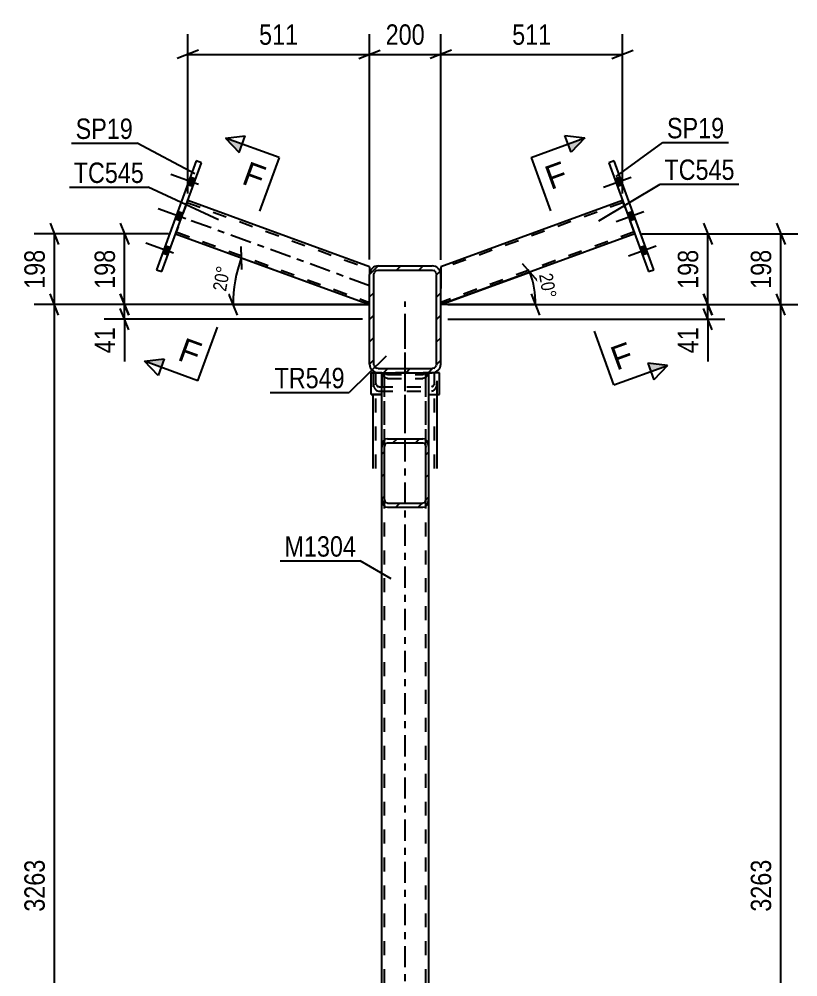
# Model space of a CAD drawing. Header units: millimetres. Extents: x 0 to 1189, y 0 to 841.
# Drawn here: x 187.8 to 297.2, y 134.5 to 268.9 of the extents above; entities that cross this region are included whole.
import ezdxf

# ---------------------------------------------------------------- set-up
doc = ezdxf.new("R2010")
doc.units = ezdxf.units.MM
doc.linetypes.add('DXK_LINE_DOT2', pattern=[3.9198, 1.9599, -1.9599])
doc.linetypes.add('DXK_LINE_DOT3', pattern=[5.9187, 2.979, -0.9799, 0.9799, -0.9799])
doc.styles.add('Arial', font='arial.ttf', dxfattribs={"height": 0.2})
doc.styles.add('Arial Narrow', font='ARIALN.TTF', dxfattribs={"height": 0.2})

# ---------------------------------------------------------------- blocks, each defined once
blk = doc.blocks.new('Bolt-717048581-2258 - 2255')
at = {"linetype": 'Continuous'}
for points in [[(272.59, 245.67), (272.21, 246.7), (271.46, 246.43), (271.84, 245.4)], [(272.59, 245.67), (272.21, 246.7), (271.46, 246.43), (271.84, 245.4)], [(272.59, 245.67), (272.21, 246.7), (271.46, 246.43), (271.84, 245.4)], [(274.34, 240.85), (273.97, 241.89), (273.22, 241.61), (273.59, 240.58)], [(274.34, 240.85), (273.97, 241.89), (273.22, 241.61), (273.59, 240.58)], [(276.1, 236.04), (275.72, 237.07), (274.97, 236.8), (275.34, 235.76)], [(276.1, 236.04), (275.72, 237.07), (274.97, 236.8), (275.34, 235.76)], [(276.1, 236.04), (275.72, 237.07), (274.97, 236.8), (275.34, 235.76)]]:
    blk.add_hatch(color=1, dxfattribs=at).paths.add_polyline_path(points)
at = {"color": 1, "linetype": 'Continuous'}
for p, q in [((273.77, 246.68), (269.87, 245.26)), ((273.77, 246.68), (269.87, 245.26)), ((273.77, 246.68), (269.87, 245.26)), ((272.21, 246.7), (271.46, 246.43)), ((272.21, 246.7), (271.46, 246.43)), ((272.21, 246.7), (271.46, 246.43)), ((272.59, 245.67), (271.84, 245.4)), ((272.59, 245.67), (271.84, 245.4)), ((272.59, 245.67), (271.84, 245.4)), ((275.52, 241.87), (271.62, 240.45)), ((275.52, 241.87), (271.62, 240.45)), ((273.97, 241.89), (273.22, 241.61)), ((273.97, 241.89), (273.22, 241.61)), ((274.34, 240.85), (273.59, 240.58)), ((274.34, 240.85), (273.59, 240.58)), ((277.27, 237.05), (273.37, 235.63)), ((277.27, 237.05), (273.37, 235.63)), ((277.27, 237.05), (273.37, 235.63)), ((275.72, 237.07), (274.97, 236.8)), ((275.72, 237.07), (274.97, 236.8)), ((275.72, 237.07), (274.97, 236.8)), ((276.1, 236.04), (275.34, 235.76)), ((276.1, 236.04), (275.34, 235.76)), ((276.1, 236.04), (275.34, 235.76))]:
    blk.add_line(p, q, dxfattribs=at)
blk = doc.blocks.new('Part-717048581-2292 - 2255')
at = {"linetype": 'Continuous'}
h = blk.add_hatch(dxfattribs=at)
h.set_pattern_fill('', scale=0.7, style=0, pattern_type=0)
h.set_pattern_definition([(45, (237.0076, 220.4695), (-1.57154, 1.57154), [])])
h.paths.add_polyline_path([(237.01, 233.07), (237.01, 220.47), (237.1, 220.01), (237.36, 219.62), (237.75, 219.36), (238.21, 219.27), (245.81, 219.27), (246.27, 219.36), (246.66, 219.62), (246.92, 220.01), (247.01, 220.47), (247.01, 233.07), (246.92, 233.53), (246.66, 233.92), (246.27, 234.18), (245.81, 234.27), (238.21, 234.27), (237.75, 234.18), (237.36, 233.92), (237.1, 233.53)])
h.paths.add_polyline_path([(237.78, 233.49), (237.98, 233.62), (238.21, 233.67), (245.81, 233.67), (246.04, 233.62), (246.23, 233.49), (246.36, 233.3), (246.41, 233.07), (246.41, 220.47), (246.36, 220.24), (246.23, 220.05), (246.04, 219.92), (245.81, 219.87), (238.21, 219.87), (237.98, 219.92), (237.78, 220.05), (237.65, 220.24), (237.61, 220.47), (237.61, 233.07), (237.65, 233.3)])
at = {"color": 2, "linetype": 'Continuous'}
for p, q in [((238.21, 234.27), (237.75, 234.18)), ((238.21, 234.27), (245.81, 234.27)), ((246.27, 234.18), (245.81, 234.27)), ((237.1, 233.53), (237.01, 233.07)), ((237.01, 220.47), (237.01, 233.07)), ((237.61, 233.07), (237.65, 233.3)), ((237.61, 220.47), (237.61, 233.07)), ((237.98, 233.62), (238.21, 233.67)), ((238.21, 233.67), (245.81, 233.67)), ((245.81, 233.67), (246.04, 233.62)), ((246.36, 233.3), (246.41, 233.07)), ((246.41, 220.47), (246.41, 233.07)), ((247.01, 233.07), (246.92, 233.53)), ((247.01, 220.47), (247.01, 233.07)), ((237.01, 220.47), (237.1, 220.01)), ((237.65, 220.24), (237.61, 220.47)), ((237.75, 219.36), (238.21, 219.27)), ((238.21, 219.87), (237.98, 219.92)), ((238.21, 219.87), (245.81, 219.87)), ((238.21, 219.27), (245.81, 219.27)), ((246.04, 219.92), (245.81, 219.87)), ((245.81, 219.27), (246.27, 219.36)), ((246.41, 220.47), (246.36, 220.24)), ((246.92, 220.01), (247.01, 220.47))]:
    blk.add_line(p, q, dxfattribs=at)
at = {"color": 7, "linetype": 'DXK_LINE_DOT3'}
blk.add_line((242.01, 226.77), (242.01, 226.77), dxfattribs=at)
at = {"color": 2, "linetype": 'Continuous'}
for centre, radius, start, end in [((238.21, 233.07), 1.2, 112.5, 157.5), ((245.81, 233.07), 1.2, 22.5, 67.5), ((238.21, 233.07), 0.6, 112.5, 157.5), ((245.81, 233.07), 0.6, 22.5, 67.5), ((238.21, 220.47), 1.2, 202.5, 247.5), ((238.21, 220.47), 0.6, 202.5, 247.5), ((245.81, 220.47), 0.6, 292.5, 337.5), ((245.81, 220.47), 1.2, 292.5, 337.5)]:
    blk.add_arc(centre, radius, start, end, dxfattribs=at)
blk = doc.blocks.new('Part-717048581-2317 - 2255')
at = {"color": 2, "linetype": 'Continuous'}
for p, q in [((237.21, 219.27), (237.21, 219.27)), ((237.21, 219.27), (238.21, 219.27)), ((237.21, 216.19), (237.21, 219.27)), ((238.71, 216.19), (237.21, 216.19))]:
    blk.add_line(p, q, dxfattribs=at)
at = {"color": 7, "linetype": 'DXK_LINE_DOT2'}
for p, q in [((238.71, 219.27), (237.21, 219.27)), ((237.21, 219.27), (237.21, 219.27)), ((238.21, 219.27), (238.71, 219.27)), ((238.71, 219.27), (238.71, 219.27)), ((238.71, 219.27), (238.71, 216.19)), ((237.21, 216.19), (238.71, 216.19))]:
    blk.add_line(p, q, dxfattribs=at)
blk = doc.blocks.new('Part-717048581-2320 - 2255')
at = {"color": 7, "linetype": 'DXK_LINE_DOT2'}
for p, q in [((246.81, 219.27), (245.31, 219.27)), ((245.31, 219.27), (245.31, 219.27)), ((245.81, 219.27), (245.31, 219.27)), ((245.31, 216.19), (245.31, 219.27)), ((246.81, 219.27), (246.81, 219.27)), ((245.31, 216.19), (246.81, 216.19))]:
    blk.add_line(p, q, dxfattribs=at)
at = {"color": 2, "linetype": 'Continuous'}
for p, q in [((246.81, 219.27), (245.81, 219.27)), ((246.81, 219.27), (246.81, 219.27)), ((246.81, 216.19), (246.81, 219.27)), ((245.31, 216.19), (246.81, 216.19))]:
    blk.add_line(p, q, dxfattribs=at)
blk = doc.blocks.new('Part-717048581-2345 - 2255')
at = {"color": 2, "linetype": 'Continuous'}
for p, q in [((271.38, 249), (270.62, 248.73)), ((276.93, 233.73), (271.38, 249)), ((270.62, 248.73), (276.18, 233.46)), ((276.18, 233.46), (276.93, 233.73))]:
    blk.add_line(p, q, dxfattribs=at)
blk = doc.blocks.new('Part-717048581-2369 - 2255')
at = {"color": 2, "linetype": 'Continuous'}
for p, q in [((212.64, 249), (207.08, 233.73)), ((213.39, 248.73), (212.64, 249)), ((207.83, 233.46), (213.39, 248.73)), ((207.08, 233.73), (207.83, 233.46))]:
    blk.add_line(p, q, dxfattribs=at)
blk = doc.blocks.new('Bolt-717048581-2452 - 2255')
at = {"linetype": 'Continuous'}
for points in [[(212.18, 245.4), (212.55, 246.43), (211.8, 246.7), (211.42, 245.67)], [(212.18, 245.4), (212.55, 246.43), (211.8, 246.7), (211.42, 245.67)], [(212.18, 245.4), (212.55, 246.43), (211.8, 246.7), (211.42, 245.67)], [(210.42, 240.58), (210.8, 241.61), (210.05, 241.89), (209.67, 240.85)], [(210.42, 240.58), (210.8, 241.61), (210.05, 241.89), (209.67, 240.85)], [(208.67, 235.76), (209.05, 236.8), (208.29, 237.07), (207.92, 236.04)], [(208.67, 235.76), (209.05, 236.8), (208.29, 237.07), (207.92, 236.04)], [(208.67, 235.76), (209.05, 236.8), (208.29, 237.07), (207.92, 236.04)]]:
    blk.add_hatch(color=1, dxfattribs=at).paths.add_polyline_path(points)
at = {"color": 1, "linetype": 'Continuous'}
for p, q in [((212.97, 245.69), (209.08, 247.11)), ((212.97, 245.69), (209.08, 247.11)), ((212.97, 245.69), (209.08, 247.11)), ((212.55, 246.43), (211.8, 246.7)), ((212.55, 246.43), (211.8, 246.7)), ((212.55, 246.43), (211.8, 246.7)), ((212.18, 245.4), (211.42, 245.67)), ((212.18, 245.4), (211.42, 245.67)), ((212.18, 245.4), (211.42, 245.67)), ((211.22, 240.87), (207.32, 242.29)), ((211.22, 240.87), (207.32, 242.29)), ((210.42, 240.58), (209.67, 240.85)), ((210.42, 240.58), (209.67, 240.85)), ((210.8, 241.61), (210.05, 241.89)), ((210.8, 241.61), (210.05, 241.89)), ((209.47, 236.06), (205.57, 237.48)), ((209.47, 236.06), (205.57, 237.48)), ((209.47, 236.06), (205.57, 237.48)), ((209.05, 236.8), (208.29, 237.07)), ((209.05, 236.8), (208.29, 237.07)), ((209.05, 236.8), (208.29, 237.07)), ((208.67, 235.76), (207.92, 236.04)), ((208.67, 235.76), (207.92, 236.04)), ((208.67, 235.76), (207.92, 236.04))]:
    blk.add_line(p, q, dxfattribs=at)
blk = doc.blocks.new('Part-717048581-2399 - 2255')
at = {"color": 7, "linetype": 'DXK_LINE_DOT2'}
for p, q in [((211.47, 243.45), (209.76, 238.75)), ((211.36, 243.16), (237.01, 233.83)), ((209.86, 239.03), (237.01, 229.15)), ((237.01, 234.15), (237.01, 233.96)), ((237.01, 228.83), (237.01, 233.07))]:
    blk.add_line(p, q, dxfattribs=at)
at = {"color": 2, "linetype": 'Continuous'}
for p, q in [((237.01, 234.15), (211.47, 243.45)), ((209.76, 238.75), (237.01, 228.83)), ((237.01, 234.15), (237.01, 234.1)), ((237.01, 234.1), (237.01, 233.96)), ((237.01, 233.96), (237.01, 233.51)), ((237.01, 233.51), (237.01, 233.07))]:
    blk.add_line(p, q, dxfattribs=at)
at = {"color": 7, "linetype": 'DXK_LINE_DOT3'}
blk.add_line((237.01, 231.49), (210.61, 241.1), dxfattribs=at)
blk = doc.blocks.new('Part-717048581-2414 - 2255')
at = {"color": 2, "linetype": 'Continuous'}
for p, q in [((272.55, 243.45), (247.01, 234.15)), ((274.26, 238.75), (247.01, 228.83)), ((247.01, 234.15), (247.01, 233.51)), ((247.01, 233.51), (247.01, 233.07))]:
    blk.add_line(p, q, dxfattribs=at)
at = {"color": 7, "linetype": 'DXK_LINE_DOT2'}
for p, q in [((274.26, 238.75), (272.55, 243.45)), ((272.65, 243.16), (247.01, 233.83)), ((274.16, 239.03), (247.01, 229.15)), ((247.01, 234.15), (247.01, 234.1)), ((247.01, 234.1), (247.01, 233.96)), ((247.01, 233.07), (247.01, 228.83))]:
    blk.add_line(p, q, dxfattribs=at)
blk = doc.blocks.new('Part-717048581-2434 - 2255')
at = {"color": 7, "linetype": 'DXK_LINE_DOT3'}
blk.add_line((242.01, 64.77), (242.01, 229.27), dxfattribs=at)
at = {"color": 7, "linetype": 'DXK_LINE_DOT2'}
for p, q in [((238.71, 219.27), (245.31, 219.27)), ((238.71, 201.54), (238.71, 219.27)), ((239.11, 74.77), (239.11, 219.27)), ((244.91, 74.77), (244.91, 219.27)), ((245.31, 201.54), (245.31, 219.27)), ((238.71, 74.77), (238.71, 92.5)), ((245.31, 74.77), (245.31, 92.5)), ((238.71, 74.77), (245.31, 74.77))]:
    blk.add_line(p, q, dxfattribs=at)
at = {"color": 2, "linetype": 'Continuous'}
for p, q in [((238.71, 92.5), (238.71, 201.54)), ((245.31, 92.5), (245.31, 201.54))]:
    blk.add_line(p, q, dxfattribs=at)
blk = doc.blocks.new('Part-717048581-2438 - 2255')
at = {"color": 7, "linetype": 'DXK_LINE_DOT3'}
blk.add_line((242.01, 211.23), (242.01, 226.55), dxfattribs=at)
at = {"color": 7, "linetype": 'DXK_LINE_DOT2'}
for p, q in [((246.51, 219.27), (237.51, 219.27)), ((237.51, 219.27), (237.91, 219.27)), ((237.51, 219.27), (237.51, 216.19)), ((237.91, 205.83), (237.91, 219.27)), ((246.11, 205.83), (246.11, 219.27)), ((246.51, 216.19), (246.51, 219.27)), ((237.51, 217.86), (237.57, 217.41)), ((237.94, 217.64), (237.91, 217.86)), ((246.11, 217.86), (246.08, 217.64)), ((246.45, 217.41), (246.51, 217.86)), ((238, 216.78), (238.31, 216.69)), ((238.31, 217.28), (238.15, 217.32)), ((238.31, 217.28), (245.71, 217.28)), ((238.31, 216.69), (245.71, 216.69)), ((245.86, 217.32), (245.71, 217.28)), ((245.71, 216.69), (246.01, 216.78))]:
    blk.add_line(p, q, dxfattribs=at)
at = {"color": 2, "linetype": 'Continuous'}
for p, q in [((237.51, 205.83), (237.51, 216.19)), ((246.51, 205.83), (246.51, 216.19))]:
    blk.add_line(p, q, dxfattribs=at)
at = {"color": 7, "linetype": 'DXK_LINE_DOT2'}
for centre, radius, start, end in [((238.6, 217.66), 1.06, 193.2949, 235.5336), ((238.46, 217.76), 0.532, 193.2949, 235.5336), ((245.56, 217.76), 0.532, 304.4664, 346.7051), ((245.41, 217.66), 1.06, 304.4664, 346.7051)]:
    blk.add_arc(centre, radius, start, end, dxfattribs=at)
blk = doc.blocks.new('Part-717048581-2446 - 2255')
at = {"linetype": 'Continuous'}
h = blk.add_hatch(dxfattribs=at)
h.set_pattern_fill('', scale=0.7, style=0, pattern_type=0)
h.set_pattern_definition([(45, (238.7076, 201.5425), (-1.57154, 1.57154), [])])
h.paths.add_polyline_path([(238.71, 208.84), (238.71, 201.54), (238.77, 201.1), (238.94, 200.72), (239.2, 200.46), (239.51, 200.37), (244.51, 200.37), (244.81, 200.46), (245.07, 200.72), (245.25, 201.1), (245.31, 201.54), (245.31, 208.84), (245.25, 209.29), (245.07, 209.67), (244.81, 209.92), (244.51, 210.01), (239.51, 210.01), (239.2, 209.92), (238.94, 209.67), (238.77, 209.29)])
h.paths.add_polyline_path([(239.22, 209.25), (239.35, 209.38), (239.51, 209.42), (244.51, 209.42), (244.66, 209.38), (244.79, 209.25), (244.88, 209.06), (244.91, 208.84), (244.91, 201.54), (244.88, 201.32), (244.79, 201.13), (244.66, 201), (244.51, 200.96), (239.51, 200.96), (239.35, 201), (239.22, 201.13), (239.14, 201.32), (239.11, 201.54), (239.11, 208.84), (239.14, 209.06)])
at = {"color": 2, "linetype": 'Continuous'}
for p, q in [((238.71, 208.84), (238.71, 219.27)), ((245.31, 208.84), (245.31, 219.27)), ((239.51, 210.01), (239.2, 209.92)), ((239.51, 210.01), (244.51, 210.01)), ((244.81, 209.92), (244.51, 210.01)), ((238.77, 209.29), (238.71, 208.84)), ((238.71, 201.54), (238.71, 208.84)), ((239.11, 208.84), (239.14, 209.06)), ((239.11, 201.54), (239.11, 208.84)), ((239.35, 209.38), (239.51, 209.42)), ((239.51, 209.42), (244.51, 209.42)), ((244.51, 209.42), (244.66, 209.38)), ((244.88, 209.06), (244.91, 208.84)), ((244.91, 201.54), (244.91, 208.84)), ((245.31, 208.84), (245.25, 209.29)), ((245.31, 201.54), (245.31, 208.84)), ((238.71, 201.54), (238.77, 201.1)), ((239.14, 201.32), (239.11, 201.54)), ((239.2, 200.46), (239.51, 200.37)), ((239.51, 200.96), (239.35, 201)), ((239.51, 200.96), (244.51, 200.96)), ((239.51, 200.37), (244.51, 200.37)), ((244.66, 201), (244.51, 200.96)), ((244.51, 200.37), (244.81, 200.46)), ((244.91, 201.54), (244.88, 201.32)), ((245.25, 201.1), (245.31, 201.54))]:
    blk.add_line(p, q, dxfattribs=at)
at = {"color": 7, "linetype": 'DXK_LINE_DOT2'}
for p, q in [((238.71, 219.27), (245.31, 219.27)), ((238.71, 219.27), (238.77, 219.27)), ((238.77, 219.16), (238.75, 219.27)), ((239.11, 201.54), (239.11, 219.27)), ((239.19, 219.27), (239.22, 219.2)), ((239.22, 219.2), (239.35, 219.07)), ((244.66, 219.07), (244.79, 219.2)), ((244.79, 219.2), (244.82, 219.27)), ((244.91, 201.54), (244.91, 219.27)), ((245.26, 219.27), (245.25, 219.16)), ((239.51, 218.44), (239.2, 218.53)), ((239.35, 219.07), (239.51, 219.03)), ((239.51, 219.03), (244.51, 219.03)), ((239.51, 218.44), (244.51, 218.44)), ((244.51, 219.03), (244.66, 219.07)), ((244.81, 218.53), (244.51, 218.44)), ((238.71, 201.54), (238.71, 208.84)), ((245.31, 201.54), (245.31, 208.84))]:
    blk.add_line(p, q, dxfattribs=at)
for centre, start, end in [((239.8, 219.41), 193.2949, 235.5336), ((244.21, 219.41), 304.4664, 346.7051)]:
    blk.add_arc(centre, 1.06, start, end, dxfattribs=at)
at = {"color": 2, "linetype": 'Continuous'}
for centre, radius, start, end in [((239.8, 209.04), 1.06, 124.4664, 166.7051), ((244.21, 209.04), 1.06, 13.2949, 55.5336), ((239.66, 208.94), 0.532, 124.4664, 166.7051), ((244.36, 208.94), 0.532, 13.2949, 55.5336), ((239.8, 201.34), 1.06, 193.2949, 235.5336), ((239.66, 201.44), 0.532, 193.2949, 235.5336), ((244.36, 201.44), 0.532, 304.4664, 346.7051), ((244.21, 201.34), 1.06, 304.4664, 346.7051)]:
    blk.add_arc(centre, radius, start, end, dxfattribs=at)
blk = doc.blocks.new('AngleDimension-717048581-2506 - 2255')
at = {"color": 7, "linetype": 'Continuous'}
for p, q in [((218.94, 237), (219.04, 233.77)), ((218.99, 235.38), (237.01, 228.83)), ((218.44, 227.33), (217.24, 230.33)), ((236.01, 228.83), (217.84, 228.83)), ((217.84, 228.83), (237.01, 228.83))]:
    blk.add_line(p, q, dxfattribs=at)
blk.add_arc((237.01, 228.83), 19.17, 160, 180, dxfattribs=at)
at = {"color": 0}
blk.add_wipeout([(217.91, 234.38), (215.15, 234.87), (214.4, 230.63), (217.16, 230.14)], dxfattribs=at)
at = {"color": 3, "style": 'Arial Narrow'}
blk.add_text('20°', height=1.909, rotation=80.0021, dxfattribs=at).set_placement((216.84, 230.6))
blk = doc.blocks.new('StraightDimension-717048581-2639 - 2255')
at = {"color": 7, "linetype": 'Continuous'}
for p, q in [((202, 240.25), (203.2, 237.25)), ((208.76, 238.75), (199.75, 238.75)), ((202.6, 228.83), (202.6, 238.75)), ((203.2, 227.33), (202, 230.33)), ((236.01, 228.83), (199.75, 228.83))]:
    blk.add_line(p, q, dxfattribs=at)
at = {"color": 0}
blk.add_wipeout([(201.85, 237.13), (197.65, 237.13), (197.65, 230.45), (201.85, 230.45)], dxfattribs=at)
at = {"color": 3, "style": 'Arial Narrow'}
blk.add_text('198', height=2.863, rotation=90.0002, dxfattribs=at).set_placement((201.25, 231.05))
blk = doc.blocks.new('StraightDimension-717048581-2722 - 2255')
at = {"color": 7, "linetype": 'Continuous'}
for p, q in [((237.01, 235.15), (237.01, 266.81)), ((247.01, 235.12), (247.01, 266.81)), ((235.51, 263.36), (238.51, 264.56)), ((237.01, 263.96), (247.01, 263.96)), ((248.51, 264.56), (245.51, 263.36))]:
    blk.add_line(p, q, dxfattribs=at)
at = {"color": 0}
blk.add_wipeout([(245.35, 264.71), (245.35, 268.91), (238.67, 268.91), (238.67, 264.71)], dxfattribs=at)
at = {"color": 3, "style": 'Arial Narrow'}
blk.add_text('200', height=2.863, dxfattribs=at).set_placement((239.27, 265.31))
blk = doc.blocks.new('StraightDimension-717048581-2736 - 2255')
at = {"color": 7, "linetype": 'Continuous'}
for p, q in [((247.01, 235.12), (247.01, 266.81)), ((272.55, 244.45), (272.55, 266.81)), ((248.51, 264.56), (245.51, 263.36)), ((247.01, 263.96), (272.55, 263.96)), ((271.05, 263.36), (274.05, 264.56))]:
    blk.add_line(p, q, dxfattribs=at)
at = {"color": 0}
blk.add_wipeout([(263.12, 264.71), (263.12, 268.91), (256.44, 268.91), (256.44, 264.71)], dxfattribs=at)
at = {"color": 3, "style": 'Arial Narrow'}
blk.add_text('511', height=2.863, dxfattribs=at).set_placement((257.04, 265.31))
blk = doc.blocks.new('StraightDimension-717048581-2627 - 2255')
at = {"color": 7, "linetype": 'Continuous'}
for p, q in [((202, 230.33), (203.2, 227.33)), ((236.01, 228.83), (199.75, 228.83)), ((202.6, 226.77), (202.6, 228.83)), ((203.2, 225.27), (202, 228.27)), ((236.01, 226.77), (199.75, 226.77)), ((202.6, 226.77), (202.6, 220.86)), ((202.6, 226.77), (202.6, 220.86))]:
    blk.add_line(p, q, dxfattribs=at)
at = {"color": 0}
blk.add_wipeout([(201.85, 226.24), (197.65, 226.24), (197.65, 221.39), (201.85, 221.39)], dxfattribs=at)
at = {"color": 3, "style": 'Arial Narrow'}
blk.add_text('41', height=2.863, rotation=90.0002, dxfattribs=at).set_placement((201.25, 221.99))
blk = doc.blocks.new('AngleDimension-717048581-2758 - 2255')
at = {"color": 7, "linetype": 'Continuous'}
for p, q in [((258.45, 234.59), (260.6, 232.18)), ((259.52, 233.38), (247.01, 228.83)), ((247.95, 229.17), (259.52, 233.38)), ((260.93, 227.33), (259.73, 230.33)), ((260.33, 228.83), (247.01, 228.83))]:
    blk.add_line(p, q, dxfattribs=at)
blk.add_arc((247.01, 228.83), 13.32, 0, 20, dxfattribs=at)
at = {"color": 0}
blk.add_wipeout([(261.09, 229.12), (263.85, 229.61), (263.1, 233.85), (260.34, 233.37)], dxfattribs=at)
at = {"color": 3, "style": 'Arial Narrow'}
blk.add_text('20°', height=1.909, rotation=-80.0021, dxfattribs=at).set_placement((260.8, 233.04))
blk = doc.blocks.new('StraightDimension-717048581-10993 - 2255')
at = {"color": 7, "linetype": 'Continuous'}
for p, q in [((295.36, 227.33), (294.16, 230.33)), ((248.01, 228.83), (297.16, 228.83)), ((294.76, 65.68), (294.76, 228.83)), ((294.16, 67.18), (295.36, 64.18)), ((262.1, 65.68), (297.16, 65.68))]:
    blk.add_line(p, q, dxfattribs=at)
at = {"color": 0}
blk.add_wipeout([(294.01, 151.51), (289.81, 151.51), (289.81, 143), (294.01, 143)], dxfattribs=at)
at = {"color": 3, "style": 'Arial Narrow'}
blk.add_text('3263', height=2.863, rotation=90.0002, dxfattribs=at).set_placement((293.41, 143.6))
blk = doc.blocks.new('StraightDimension-717048581-2705 - 2255')
at = {"color": 7, "linetype": 'Continuous'}
for p, q in [((211.47, 244.45), (211.47, 266.81)), ((237.01, 235.15), (237.01, 266.81)), ((212.97, 264.56), (209.97, 263.36)), ((211.47, 263.96), (237.01, 263.96)), ((235.51, 263.36), (238.51, 264.56))]:
    blk.add_line(p, q, dxfattribs=at)
at = {"color": 0}
blk.add_wipeout([(227.58, 264.71), (227.58, 268.91), (220.89, 268.91), (220.89, 264.71)], dxfattribs=at)
at = {"color": 3, "style": 'Arial Narrow'}
blk.add_text('511', height=2.863, dxfattribs=at).set_placement((221.49, 265.31))
blk = doc.blocks.new('StraightDimension-717048581-10965 - 2255')
at = {"color": 7, "linetype": 'Continuous'}
for p, q in [((283.91, 240.25), (285.11, 237.25)), ((275.26, 238.75), (286.91, 238.75)), ((284.51, 228.83), (284.51, 238.75)), ((285.11, 227.33), (283.91, 230.33)), ((248.01, 228.83), (286.91, 228.83))]:
    blk.add_line(p, q, dxfattribs=at)
at = {"color": 0}
blk.add_wipeout([(283.76, 237.13), (279.56, 237.13), (279.56, 230.45), (283.76, 230.45)], dxfattribs=at)
at = {"color": 3, "style": 'Arial Narrow'}
blk.add_text('198', height=2.863, rotation=90.0002, dxfattribs=at).set_placement((283.16, 231.05))
blk = doc.blocks.new('StraightDimension-717048581-10966 - 2255')
at = {"color": 7, "linetype": 'Continuous'}
for p, q in [((283.91, 230.33), (285.11, 227.33)), ((248.01, 228.83), (286.91, 228.83)), ((284.51, 226.77), (284.51, 228.83)), ((285.11, 225.27), (283.91, 228.27)), ((248.01, 226.77), (286.91, 226.77)), ((284.51, 226.77), (284.51, 220.86)), ((284.51, 226.77), (284.51, 220.86))]:
    blk.add_line(p, q, dxfattribs=at)
at = {"color": 0}
blk.add_wipeout([(283.76, 226.24), (279.56, 226.24), (279.56, 221.39), (283.76, 221.39)], dxfattribs=at)
at = {"color": 3, "style": 'Arial Narrow'}
blk.add_text('41', height=2.863, rotation=90.0002, dxfattribs=at).set_placement((283.16, 221.99))
blk = doc.blocks.new('StraightDimension-717048581-10992 - 2255')
at = {"color": 7, "linetype": 'Continuous'}
for p, q in [((294.16, 240.25), (295.36, 237.25)), ((275.26, 238.75), (297.16, 238.75)), ((294.76, 228.83), (294.76, 238.75)), ((295.36, 227.33), (294.16, 230.33)), ((248.01, 228.83), (297.16, 228.83))]:
    blk.add_line(p, q, dxfattribs=at)
at = {"color": 0}
blk.add_wipeout([(294.01, 237.13), (289.81, 237.13), (289.81, 230.45), (294.01, 230.45)], dxfattribs=at)
at = {"color": 3, "style": 'Arial Narrow'}
blk.add_text('198', height=2.863, rotation=90.0002, dxfattribs=at).set_placement((293.41, 231.05))
blk = doc.blocks.new('StraightDimension-717048581-11062 - 2255')
at = {"color": 7, "linetype": 'Continuous'}
for p, q in [((192.14, 240.25), (193.34, 237.25)), ((208.76, 238.75), (189.89, 238.75)), ((192.74, 228.83), (192.74, 238.75)), ((193.34, 227.33), (192.14, 230.33)), ((236.01, 228.83), (189.89, 228.83))]:
    blk.add_line(p, q, dxfattribs=at)
at = {"color": 0}
blk.add_wipeout([(191.99, 237.13), (187.79, 237.13), (187.79, 230.45), (191.99, 230.45)], dxfattribs=at)
at = {"color": 3, "style": 'Arial Narrow'}
blk.add_text('198', height=2.863, rotation=90.0002, dxfattribs=at).set_placement((191.39, 231.05))
blk = doc.blocks.new('StraightDimension-717048581-11063 - 2255')
at = {"color": 7, "linetype": 'Continuous'}
for p, q in [((193.34, 227.33), (192.14, 230.33)), ((236.01, 228.83), (189.89, 228.83)), ((192.74, 65.68), (192.74, 228.83)), ((192.14, 67.18), (193.34, 64.18)), ((221.91, 65.68), (189.89, 65.68))]:
    blk.add_line(p, q, dxfattribs=at)
at = {"color": 0}
blk.add_wipeout([(191.99, 151.51), (187.79, 151.51), (187.79, 143), (191.99, 143)], dxfattribs=at)
at = {"color": 3, "style": 'Arial Narrow'}
blk.add_text('3263', height=2.863, rotation=90.0002, dxfattribs=at).set_placement((191.39, 143.6))
blk = doc.blocks.new('SectionMark-717048581-11098 - 2255')
at = {"linetype": 'Continuous'}
for points in [[(219.14, 251.36), (218.71, 250.19), (216.79, 252.22)], [(208.16, 221.21), (207.73, 220.03), (205.38, 220.89)]]:
    blk.add_hatch(color=6, dxfattribs=at).paths.add_polyline_path(points)
at = {"color": 6, "linetype": 'Continuous'}
for p, q in [((216.79, 252.22), (219.56, 252.54)), ((216.79, 252.22), (218.71, 250.19)), ((218.71, 250.19), (219.56, 252.54)), ((205.38, 220.89), (208.16, 221.21)), ((207.31, 218.86), (205.38, 220.89)), ((208.16, 221.21), (207.31, 218.86))]:
    blk.add_line(p, q, dxfattribs=at)
at = {"color": 0, "linetype": 'Continuous'}
for points in [[(221.57, 244.89), (222.77, 248.18), (220.09, 249.15), (218.89, 245.86)], [(212.56, 220.14), (213.76, 223.43), (211.08, 224.4), (209.88, 221.11)]]:
    blk.add_wipeout(points, dxfattribs=at)
at = {"color": 6, "linetype": 'Continuous'}
for p, q in [((224.3, 249.48), (216.79, 252.22)), ((224.3, 249.48), (221.57, 241.96)), ((212.9, 218.15), (215.64, 225.67)), ((212.9, 218.15), (205.38, 220.89))]:
    blk.add_line(p, q, dxfattribs=at)
at = {"color": 3, "linetype": 'Continuous', "style": 'Arial'}
for p in [(218.89, 245.86), (209.88, 221.11)]:
    blk.add_text('F', height=3.34, rotation=-20.002, dxfattribs=at).set_placement(p)
blk = doc.blocks.new('Mark-717048581-2288 - 2255')
at = {"color": 0}
blk.add_wipeout([(233.52, 217.09), (233.52, 220.09), (223.66, 220.09), (223.66, 217.09)], dxfattribs=at)
blk.add_wipeout([(233.52, 217.09), (233.52, 220.09), (223.66, 220.09), (223.66, 217.09)], dxfattribs=at)
at = {"color": 30, "linetype": 'Continuous'}
for p in [(239.35, 221.59), (223.06, 216.49)]:
    blk.add_line(p, (234.12, 216.49), dxfattribs=at)
at = {"color": 3, "style": 'Arial Narrow'}
blk.add_text('TR549', height=2.863, dxfattribs=at).set_placement((223.66, 217.09))
blk = doc.blocks.new('SectionMark-717048581-11099 - 2255')
at = {"linetype": 'Continuous'}
for points in [[(265.3, 250.21), (264.87, 251.38), (267.22, 252.24)], [(276.5, 219.44), (276.07, 220.61), (278.85, 220.29)]]:
    blk.add_hatch(color=6, dxfattribs=at).paths.add_polyline_path(points)
at = {"color": 6, "linetype": 'Continuous'}
for p, q in [((265.3, 250.21), (264.44, 252.56)), ((264.44, 252.56), (267.22, 252.24)), ((267.22, 252.24), (265.3, 250.21)), ((278.85, 220.29), (276.07, 220.61)), ((276.07, 220.61), (276.93, 218.26)), ((278.85, 220.29), (276.93, 218.26))]:
    blk.add_line(p, q, dxfattribs=at)
at = {"color": 0, "linetype": 'Continuous'}
for points in [[(265.12, 245.88), (263.92, 249.17), (261.24, 248.2), (262.44, 244.91)], [(274.35, 220.52), (273.15, 223.81), (270.47, 222.83), (271.67, 219.54)]]:
    blk.add_wipeout(points, dxfattribs=at)
at = {"color": 6, "linetype": 'Continuous'}
for p, q in [((259.7, 249.5), (267.22, 252.24)), ((259.7, 249.5), (262.44, 241.98)), ((271.33, 217.56), (268.59, 225.08)), ((271.33, 217.56), (278.85, 220.29))]:
    blk.add_line(p, q, dxfattribs=at)
at = {"color": 3, "linetype": 'Continuous', "style": 'Arial'}
for p in [(262.44, 244.91), (271.67, 219.54)]:
    blk.add_text('F', height=3.34, rotation=20.002, dxfattribs=at).set_placement(p)
blk = doc.blocks.new('Mark-717048581-2365 - 2255')
at = {"color": 0}
blk.add_wipeout([(203.77, 252.09), (203.77, 255.09), (195.73, 255.09), (195.73, 252.09)], dxfattribs=at)
blk.add_wipeout([(203.77, 252.09), (203.77, 255.09), (195.73, 255.09), (195.73, 252.09)], dxfattribs=at)
at = {"color": 30, "linetype": 'Continuous'}
for p in [(195.13, 251.49), (212.47, 247.19)]:
    blk.add_line(p, (204.37, 251.49), dxfattribs=at)
at = {"color": 3, "style": 'Arial Narrow'}
blk.add_text('SP19', height=2.863, dxfattribs=at).set_placement((195.73, 252.09))
blk = doc.blocks.new('Mark-717048581-10949 - 2255')
at = {"color": 0}
blk.add_wipeout([(286.82, 252.18), (286.82, 255.18), (278.78, 255.18), (278.78, 252.18)], dxfattribs=at)
blk.add_wipeout([(286.82, 252.18), (286.82, 255.18), (278.78, 255.18), (278.78, 252.18)], dxfattribs=at)
at = {"color": 30, "linetype": 'Continuous'}
for p, q in [((271.65, 246.8), (278.18, 251.58)), ((278.18, 251.58), (287.42, 251.58))]:
    blk.add_line(p, q, dxfattribs=at)
at = {"color": 3, "style": 'Arial Narrow'}
blk.add_text('SP19', height=2.863, dxfattribs=at).set_placement((278.78, 252.18))
blk = doc.blocks.new('Mark-717048581-2395 - 2255')
at = {"color": 0}
blk.add_wipeout([(205.33, 245.91), (205.33, 248.91), (195.46, 248.91), (195.46, 245.91)], dxfattribs=at)
blk.add_wipeout([(205.33, 245.91), (205.33, 248.91), (195.46, 248.91), (195.46, 245.91)], dxfattribs=at)
at = {"color": 30, "linetype": 'Continuous'}
for p in [(194.86, 245.31), (215.77, 240.72)]:
    blk.add_line(p, (205.93, 245.31), dxfattribs=at)
at = {"color": 3, "style": 'Arial Narrow'}
blk.add_text('TC545', height=2.863, dxfattribs=at).set_placement((195.46, 245.91))
blk = doc.blocks.new('Mark-717048581-2410 - 2255')
at = {"color": 0}
blk.add_wipeout([(288.28, 246.34), (288.28, 249.34), (278.42, 249.34), (278.42, 246.34)], dxfattribs=at)
blk.add_wipeout([(288.28, 246.34), (288.28, 249.34), (278.42, 249.34), (278.42, 246.34)], dxfattribs=at)
at = {"color": 30, "linetype": 'Continuous'}
for p, q in [((269.21, 240.61), (277.82, 245.74)), ((277.82, 245.74), (288.88, 245.74))]:
    blk.add_line(p, q, dxfattribs=at)
at = {"color": 3, "style": 'Arial Narrow'}
blk.add_text('TC545', height=2.863, dxfattribs=at).set_placement((278.42, 246.34))
blk = doc.blocks.new('Mark-717048581-2430 - 2255')
at = {"color": 0}
blk.add_wipeout([(235.11, 193.45), (235.11, 196.45), (225.06, 196.45), (225.06, 193.45)], dxfattribs=at)
blk.add_wipeout([(235.11, 193.45), (235.11, 196.45), (225.06, 196.45), (225.06, 193.45)], dxfattribs=at)
at = {"color": 30, "linetype": 'Continuous'}
for p in [(224.46, 192.85), (240.04, 190.35)]:
    blk.add_line(p, (235.71, 192.85), dxfattribs=at)
at = {"color": 3, "style": 'Arial Narrow'}
blk.add_text('M1304', height=2.863, dxfattribs=at).set_placement((225.06, 193.45))

msp = doc.modelspace()

# ---------------------------------------------------------------- block references
for name in ['Part-717048581-2369 - 2255', 'Part-717048581-2345 - 2255', 'Bolt-717048581-2452 - 2255', 'Bolt-717048581-2258 - 2255', 'Part-717048581-2399 - 2255', 'Part-717048581-2414 - 2255', 'Part-717048581-2292 - 2255', 'Part-717048581-2434 - 2255', 'Part-717048581-2438 - 2255', 'Part-717048581-2317 - 2255', 'Part-717048581-2446 - 2255', 'Part-717048581-2320 - 2255']:
    msp.add_blockref(name, (0, 0))

# ---------------------------------------------------------------- next in the draw order: block references
msp.add_blockref('AngleDimension-717048581-2506 - 2255', (0, 0))

# ---------------------------------------------------------------- next in the draw order: block references
msp.add_blockref('StraightDimension-717048581-2639 - 2255', (0, 0))

# ---------------------------------------------------------------- next in the draw order: block references
for name in ['StraightDimension-717048581-2722 - 2255', 'StraightDimension-717048581-2627 - 2255']:
    msp.add_blockref(name, (0, 0))

# ---------------------------------------------------------------- next in the draw order: block references
for name in ['StraightDimension-717048581-2705 - 2255', 'StraightDimension-717048581-2736 - 2255']:
    msp.add_blockref(name, (0, 0))

# ---------------------------------------------------------------- next in the draw order: block references
for name in ['StraightDimension-717048581-11062 - 2255', 'AngleDimension-717048581-2758 - 2255']:
    msp.add_blockref(name, (0, 0))

# ---------------------------------------------------------------- next in the draw order: block references
for name in ['StraightDimension-717048581-11063 - 2255', 'StraightDimension-717048581-10993 - 2255']:
    msp.add_blockref(name, (0, 0))

# ---------------------------------------------------------------- next in the draw order: block references
for name in ['SectionMark-717048581-11098 - 2255', 'StraightDimension-717048581-10965 - 2255', 'Mark-717048581-2430 - 2255']:
    msp.add_blockref(name, (0, 0))

# ---------------------------------------------------------------- next in the draw order: block references
for name in ['Mark-717048581-2365 - 2255', 'StraightDimension-717048581-10966 - 2255', 'Mark-717048581-2288 - 2255']:
    msp.add_blockref(name, (0, 0))

# ---------------------------------------------------------------- next in the draw order: block references
for name in ['Mark-717048581-2395 - 2255', 'StraightDimension-717048581-10992 - 2255']:
    msp.add_blockref(name, (0, 0))

# ---------------------------------------------------------------- next in the draw order: block references
msp.add_blockref('SectionMark-717048581-11099 - 2255', (0, 0))

# ---------------------------------------------------------------- next in the draw order: block references
msp.add_blockref('Mark-717048581-10949 - 2255', (0, 0))

# ---------------------------------------------------------------- next in the draw order: block references
msp.add_blockref('Mark-717048581-2410 - 2255', (0, 0))

doc.saveas('drawing.dxf')
